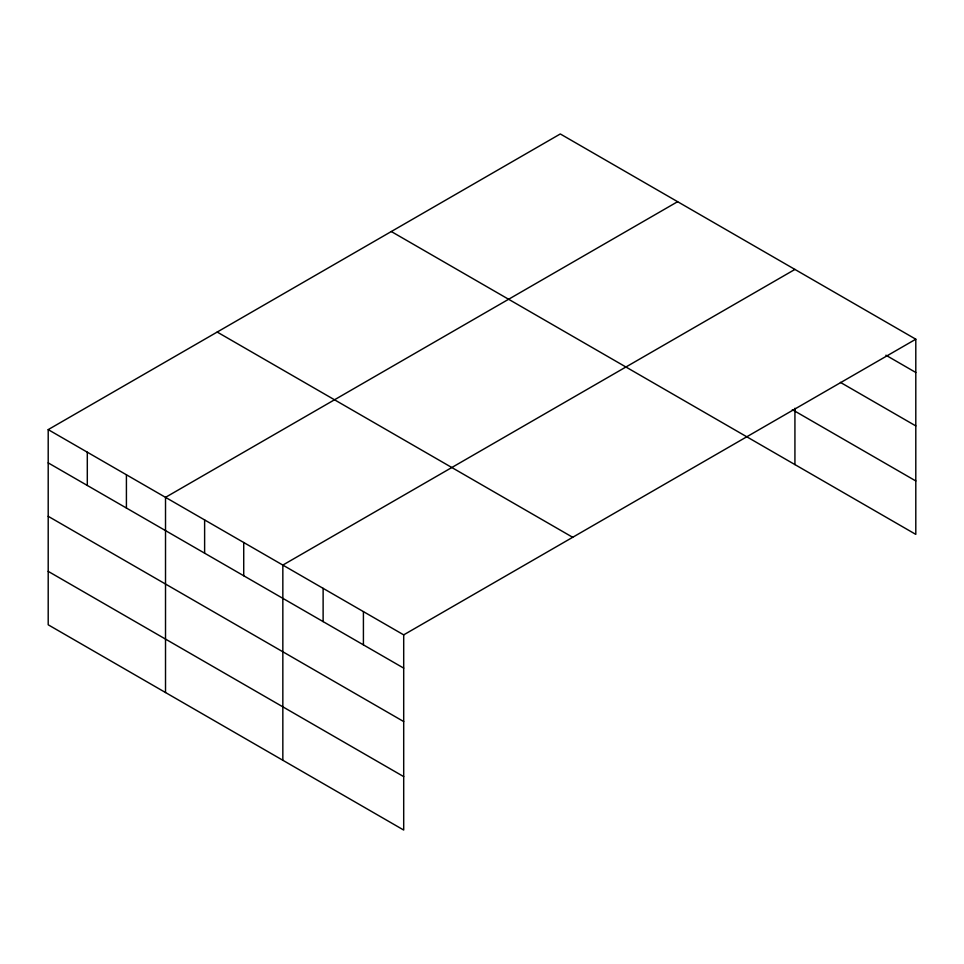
<?xml version="1.0" encoding="UTF-8"?>
<svg xmlns="http://www.w3.org/2000/svg" width="964" height="964" viewBox="0 0 964 964"><rect width="100%" height="100%" fill="white"/><g stroke="black" fill="none" stroke-linecap="round" stroke-linejoin="round"><path stroke-width="1.45" d="M48.2 429.619L403.699 634.866L403.699 830.04L48.2 624.793L48.2 429.619L560.301 133.96L915.8 339.208L915.8 534.381L391.3 231.529M677.608 201.693L165.519 497.352L165.519 692.526M794.926 269.426L282.838 565.085L282.838 760.259M403.699 634.866L915.8 339.208M885.904 355.21L915.8 372.478M840.415 382.383L915.8 425.907M792.324 409.664L915.8 480.952M217.189 332.05L572.7 537.297M48.2 462.877L403.699 668.124M48.2 516.306L403.699 721.554M48.2 571.363L403.699 776.61M794.926 408.266L794.926 464.6M363.416 611.598L363.416 644.868M323.121 588.341L323.121 621.599M243.723 542.503L243.723 575.761M204.621 519.921L204.621 553.191M126.417 474.77L126.417 508.04M87.302 452.188L87.302 485.458"/></g></svg>
